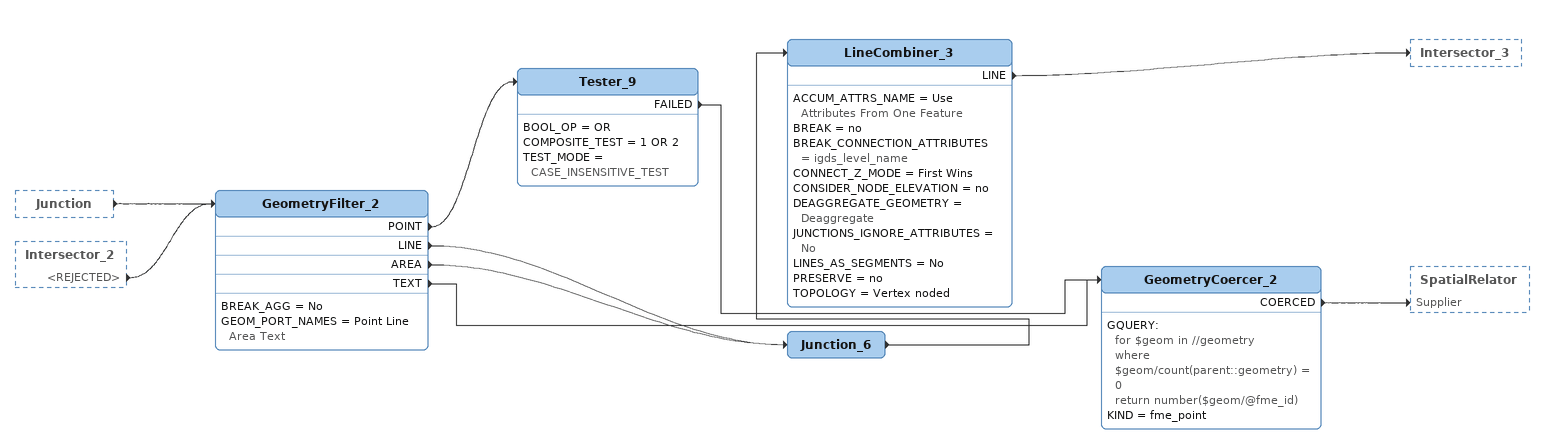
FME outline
Junction [outside]
    -> GeometryFilter_2
Intersector_2 [outside]
    <REJECTED> -> GeometryFilter_2
GeometryFilter_2
    BREAK_AGG = No
    GEOM_PORT_NAMES = Point Line Area Text
    POINT -> Tester_9
    LINE -> Junction_6
    AREA -> Junction_6
    TEXT -> GeometryCoercer_2
Tester_9
    BOOL_OP = OR
    COMPOSITE_TEST = 1 OR 2
    TEST_MODE = CASE_INSENSITIVE_TEST
    FAILED -> GeometryCoercer_2
GeometryCoercer_2
    GQUERY:
      for $geom in //geometry
      where $geom/count(parent::geometry) = 0
      return number($geom/@fme_id)
    KIND = fme_point
    COERCED -> SpatialRelator [Supplier]
Junction_6
    -> LineCombiner_3
LineCombiner_3
    ACCUM_ATTRS_NAME = Use Attributes From One Feature
    BREAK = no
    BREAK_CONNECTION_ATTRIBUTES = igds_level_name
    CONNECT_Z_MODE = First Wins
    CONSIDER_NODE_ELEVATION = no
    DEAGGREGATE_GEOMETRY = Deaggregate
    JUNCTIONS_IGNORE_ATTRIBUTES = No
    LINES_AS_SEGMENTS = No
    PRESERVE = no
    TOPOLOGY = Vertex noded
    LINE -> Intersector_3
